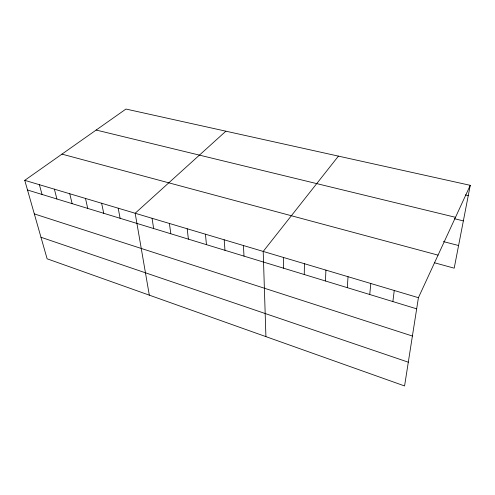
<?xml version="1.0" encoding="UTF-8"?>
<svg xmlns="http://www.w3.org/2000/svg" width="495" height="495" viewBox="0 0 495 495"><rect width="100%" height="100%" fill="white"/><g stroke="black" fill="none" stroke-linecap="round" stroke-linejoin="round"><path stroke-width="0.74" d="M304.252 274.515L304.425 263.711M325.463 280.993L325.92 270.122M347.286 287.657L348.041 276.711M369.74 294.513L370.811 283.499M392.863 301.573L394.255 290.491M470.25 185.328L418.417 297.693L404.576 385.952L47.118 258.805L24.75 180.335L125.965 109.049L470.25 185.328L454.2 268.172L434.48 262.771M338.425 156.123L263.204 251.423L265.914 336.625M225.893 131.187L135.166 213.252L149.317 295.15M465.306 194.925L468.258 195.599M96.16 130.043L455.499 217.311M454.429 218.71L463.363 220.888M443.427 241.597L458.587 245.526M61.955 154.131L438.05 255.129M24.75 180.335L418.417 297.693M27.51 190.018L416.672 308.837M34.322 213.908L412.403 336.031M40.98 237.266L408.301 362.192M39.39 184.703L42.032 194.448M54.388 189.17L56.9 198.99M69.752 193.749L72.128 203.637M85.493 198.446L87.726 208.401M101.636 203.259L103.721 213.283M118.187 208.191L120.112 218.289M152.064 218.289L153.648 228.529M169.401 223.462L170.806 233.77M187.184 228.758L188.397 239.141M205.437 234.203L206.452 244.654M224.179 239.79L224.984 250.309M243.429 245.526L244.004 256.119M283.53 257.48L283.616 268.216"/></g></svg>
